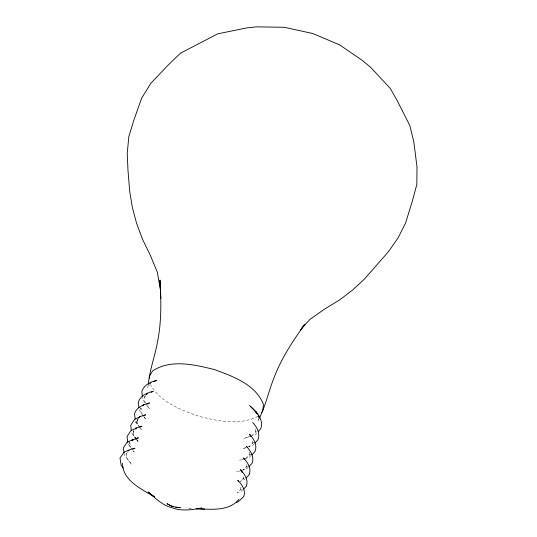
<?xml version="1.0" encoding="UTF-8"?>
<svg xmlns="http://www.w3.org/2000/svg" width="537" height="537" viewBox="0 0 537 537"><rect width="100%" height="100%" fill="white"/><g stroke="black" fill="none" stroke-linecap="round" stroke-linejoin="round"><path stroke-width="0.4" stroke-dasharray="2.69 2.01" d="M133.243 430.385L133.216 432.298L134.498 430.352M129.585 441.615L129.558 443.555L130.827 441.662M140.761 407.858L140.701 409.261L142.003 407.221M138.781 417.981L135.754 422.659L136.928 420.86L137.029 418.732M240.965 487.153L240.663 490.039L241.543 488.898L237.2 492.684L240.784 491.563L243.1 489.556M243.67 476.896L243.429 479.105L244.429 477.48L240.079 481.387L243.677 480.132L244.838 479.098M246.671 464.639L246.329 467.646L247.322 466.042L242.959 470.07L246.53 468.848L248.275 467.244M249.725 452.167L249.275 456.014L250.323 454.181L245.953 458.329L247.758 457.598M252.645 441.065L252.269 444.206L253.303 442.401L248.926 446.663L250.719 445.952L248.537 446.703M255.632 428.875L255.135 432.876L256.102 431.332L251.719 435.708M258.404 418.565L258.015 421.525L258.908 419.014M148.266 385.157L147.789 387.432L149.373 384.834M146.064 395.346L144.312 398.132L144.325 396.293L145.024 402.267L146.353 404.254M136.928 420.86L138.224 418.867M127.329 452.449L126.067 454.295L125.94 452.839L126.9 458.283L131.679 464.458L124.443 455.275L124.181 453.825M256.948 432.849L255.203 434.587L252.215 435.661M254.202 443.737L252.457 445.428L248.712 446.724M251.262 455.41L249.517 457.061L244.845 458.558M257.982 416.363C239.421 425.801 217.478 421.082 198.301 416.088C180.499 409.744 160.167 402.132 150.541 384.687M250.94 435.99L243.966 438.501L251.464 435.93M245.624 447.71L242.717 448.717L245.718 447.757M244.261 458.793L239.737 460.243L241.261 459.779M241.267 470.499L236.723 471.929L238.26 471.446M242.019 470.264L246.53 468.848M191.4 508.411L189.058 508.284L191.266 508.411M143.963 416.887L146.03 419.578L144.231 416.96M140.318 428.217L141.385 429.486L140.446 428.164M136.633 439.696L138.734 442.401L136.875 439.863M133.095 450.684L134.169 452.006L132.223 449.429M128.101 444.045L132.095 449.362M136.411 439.226L132.914 434.446L136.264 439.031M136.74 439.682L137.7 440.991M131.713 432.963L136.136 439.024M129.31 445.556L130.491 447.173L129.719 442.414M139.976 427.499L136.68 422.847L137.828 424.505L137.143 419.558M139.835 427.533L135.478 421.384L135.264 419.847M139.197 409.959L142.231 414.369M142.439 414.342L141.54 413.034L140.889 407.892M146.796 404.911L149.447 408.885L146.507 405.046M144.802 402.495L142.667 399.306L142.473 397.722M133.364 431.191L134.096 436.044"/><path stroke-width="0.81" d="M258.774 417.168L258.794 415.598L258.599 417.081M122.557 463.236C122.517 480.514 141.379 488.979 154.153 496.718M148.313 384.405C149.588 370.107 154.864 356.508 157.395 342.418C161.657 321.911 161.181 300.841 159.992 280.052L160.832 298.465M259.277 418.33C265.761 405.576 268.567 391.332 273.904 378.102C281.12 358.709 292.625 341.351 304.613 324.623L301.593 328.261M146.507 394.648L147.38 393.259L146.675 394.239M142.869 405.858L143.741 404.495L142.976 405.657M139.083 417.538L139.949 416.209L139.17 417.39M135.351 429.056L136.203 427.761L135.472 428.788M149.843 383.874L150.951 382.23M238.898 499.343C228.97 511.593 210.732 509.311 196.569 508.707M132.518 439.132L131.411 440.702L133.726 439.716M128.048 451.073L129.008 449.986M261.586 412.369L262.613 411.221L263.526 404.784C256.082 384.573 233.105 376.484 214.545 369.604C194.73 364.683 170.967 358.877 152.595 370.913L149.252 376.632L149.367 378.129M300.243 330.101L310.024 319.307L324.455 309.218L339.27 300.163L352.48 290.168L364.22 279.3L388.533 251.598L398.105 237.844L405.569 223.009L412.329 201.12L416.833 184.473L416.994 166.893L413.832 141.963L409.852 125.584L397.367 100.956L390.339 88.511L370.59 67.259L362.294 60.419L339.565 44.84L312.749 33.502L284.221 27.28L256.397 26.85L246.523 27.951L217.633 33.865L180.439 53.217L168.531 64.702L150.863 83.269L141.64 98.157L133.787 120.416L128.84 136.566L127.222 153.374L127.987 170.491L129.726 191.541L132.344 207.369L136.579 223.291L142.547 239.314L150.38 255.451L157.321 272.205L160.462 290.134M258.116 431.694L260.74 428.748C264.076 419.766 256.632 412.04 250.578 406.496M254.786 443.173L257.995 439.689C260.385 433.325 257.015 426.996 252.638 422.491M251.84 454.866L255.055 451.422C257.512 444.998 253.759 438.937 249.618 434.292L250.732 436.467M248.859 466.713L252.075 463.324C254.545 456.886 250.571 451.006 246.53 446.341L247.288 447.771M246 478.064L249.222 474.715C251.652 468.331 247.638 462.518 243.55 457.974L244.322 459.377M243.677 489.059L246.329 486.253C248.765 479.863 244.536 474.238 240.549 469.674L242.12 472.439M154.012 381.72L156.784 380.283C150.548 381.941 144.023 384.767 141.808 391.439L142.379 396.924M151.172 392.332L153.253 391.305C146.997 392.742 140.533 395.608 138.291 402.179L138.888 407.617M146.749 404.247L149.521 402.918C143.372 404.616 136.76 407.033 134.519 413.691L135.149 419.082M142.943 416.061L145.722 414.779L142.151 415.819L134.847 419.196L133.867 420.397L130.699 425.364L131.357 430.701M139.969 427.15L142.05 426.224L138.472 427.224L131.162 430.479L130.176 431.694L127.034 436.541L127.853 442.569M135.27 439.058L138.351 437.742L127.437 441.911L126.437 443.146L123.322 447.871L124.054 453.107M132.679 449.167L134.995 448.214L131.404 449.12L124.094 452.141L120.006 458.001L121.174 465.324L123.161 468.056M236.387 502.384L238.2 501.786L243.738 496.577C246.08 490.294 241.999 484.616 237.824 480.313L238.616 481.676M204.651 509.143L196.086 508.66L201.858 508.109C192.206 509.694 182.191 511.452 172.699 507.942C162.785 505.679 155.569 498.396 148.172 491.979L154.428 496.725M175.78 507.183L178.25 507.539L171.968 506.418L167.02 503.699L170.195 505.377M170.941 505.733L173.337 506.512M249.517 405.408L257.961 414.108M256.706 412.819L255.538 411.188L256.612 413.443M180.264 507.68L176.525 507.371L180.264 507.68"/></g></svg>
